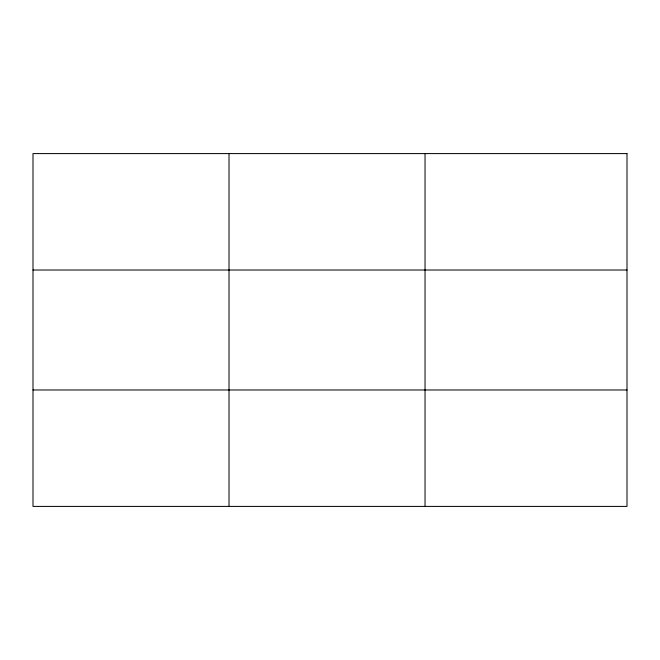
<?xml version="1.0" encoding="UTF-8"?>
<svg xmlns="http://www.w3.org/2000/svg" width="660" height="660" viewBox="0 0 660 660"><rect width="100%" height="100%" fill="white"/><g stroke="black" fill="none" stroke-linecap="round" stroke-linejoin="round"><path stroke-width="0.99" d="M229.02 153.59L229.02 506.41M425.04 153.59L425.04 506.41M33 270.022L627 270.022M33 389.977L627 389.977M627 153.59L627 506.41L33 506.41L33 153.59L627 153.59"/></g></svg>
